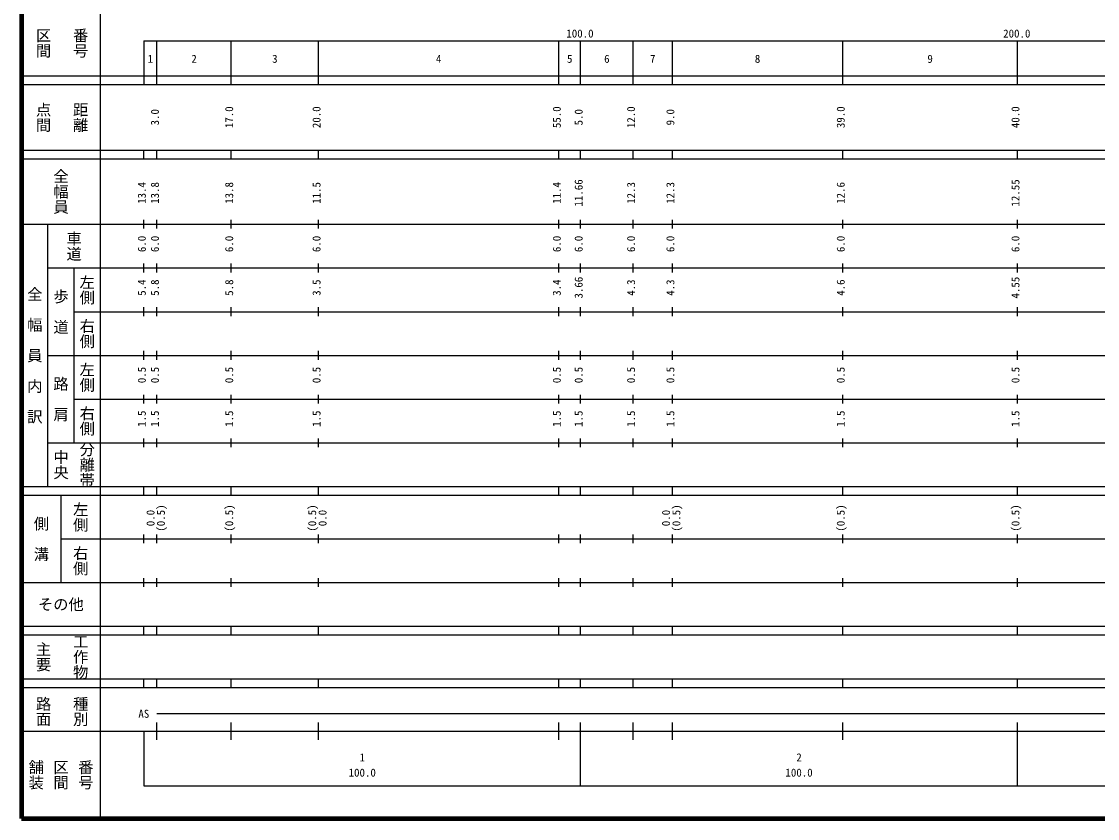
# Model space of a CAD drawing. Units: millimetres on the paper, enlarged 1000 times. Extents: x 40000 to 680000, y 20000 to 380000.
# Drawn here: x 40000 to 286318, y 20000 to 202409 of the extents above; entities that cross this region are included whole.
import ezdxf
from ezdxf.enums import TextEntityAlignment as Align

# ---------------------------------------------------------------- set-up
doc = ezdxf.new("R2010")
doc.units = ezdxf.units.MM
doc.header["$LTSCALE"] = 1000
doc.layers.add('M-TTL', color=2, linetype='Continuous', lineweight=140)
doc.layers.add('M-TTL-BAND', color=7, linetype='Continuous', lineweight=25)
doc.styles.add('@ＭＳ ゴシック', font='')
doc.styles.add('ＭＳ ゴシック', font='')
doc.styles.get('@ＭＳ ゴシック').set_extended_font_data('@MS Gothic')
doc.styles.get('ＭＳ ゴシック').set_extended_font_data('MS Gothic')

msp = doc.modelspace()

# ---------------------------------------------------------------- linework, layer by layer
at = {"layer": 'M-TTL'}
for p, q in [((40000, 380000), (40000, 20000)), ((40000, 20000), (680000, 20000))]:
    msp.add_line(p, q, dxfattribs=at)
at = {"layer": 'M-TTL-BAND'}
for p, q in [((58000, 370000), (58000, 20000)), ((68000, 198000), (579000, 198000)), ((68000, 198000), (68000, 188000)), ((71000, 188000), (71000, 198000)), ((88000, 188000), (88000, 198000)), ((108000, 188000), (108000, 198000)), ((163000, 188000), (163000, 198000)), ((168000, 188000), (168000, 198000)), ((180000, 188000), (180000, 198000)), ((189000, 188000), (189000, 198000)), ((228000, 188000), (228000, 198000)), ((268000, 188000), (268000, 198000)), ((40000, 190000), (579000, 190000)), ((40000, 188000), (579000, 188000)), ((40000, 173000), (579000, 173000)), ((68000, 171000), (68000, 173000)), ((71000, 171000), (71000, 173000)), ((88000, 171000), (88000, 173000)), ((108000, 171000), (108000, 173000)), ((163000, 171000), (163000, 173000)), ((168000, 171000), (168000, 173000)), ((180000, 171000), (180000, 173000)), ((189000, 171000), (189000, 173000)), ((228000, 171000), (228000, 173000)), ((268000, 171000), (268000, 173000)), ((40000, 171000), (579000, 171000)), ((40000, 156000), (579000, 156000)), ((46000, 96000), (46000, 156000)), ((68000, 155000), (68000, 157000)), ((71000, 155000), (71000, 157000)), ((88000, 155000), (88000, 157000)), ((108000, 155000), (108000, 157000)), ((163000, 155000), (163000, 157000)), ((168000, 155000), (168000, 157000)), ((180000, 155000), (180000, 157000)), ((189000, 155000), (189000, 157000)), ((228000, 155000), (228000, 157000)), ((268000, 155000), (268000, 157000)), ((46000, 146000), (579000, 146000)), ((52000, 146000), (52000, 106000)), ((68000, 145000), (68000, 147000)), ((71000, 145000), (71000, 147000)), ((88000, 145000), (88000, 147000)), ((108000, 145000), (108000, 147000)), ((163000, 145000), (163000, 147000)), ((168000, 145000), (168000, 147000)), ((180000, 145000), (180000, 147000)), ((189000, 145000), (189000, 147000)), ((228000, 145000), (228000, 147000)), ((268000, 145000), (268000, 147000)), ((52000, 136000), (579000, 136000)), ((68000, 135000), (68000, 137000)), ((71000, 135000), (71000, 137000)), ((88000, 135000), (88000, 137000)), ((108000, 135000), (108000, 137000)), ((163000, 135000), (163000, 137000)), ((168000, 135000), (168000, 137000)), ((180000, 135000), (180000, 137000)), ((189000, 135000), (189000, 137000)), ((228000, 135000), (228000, 137000)), ((268000, 135000), (268000, 137000)), ((46000, 126000), (579000, 126000)), ((68000, 125000), (68000, 127000)), ((71000, 125000), (71000, 127000)), ((88000, 125000), (88000, 127000)), ((108000, 125000), (108000, 127000)), ((163000, 125000), (163000, 127000)), ((168000, 125000), (168000, 127000)), ((180000, 125000), (180000, 127000)), ((189000, 125000), (189000, 127000)), ((228000, 125000), (228000, 127000)), ((268000, 125000), (268000, 127000)), ((52000, 116000), (579000, 116000)), ((68000, 115000), (68000, 117000)), ((71000, 115000), (71000, 117000)), ((88000, 115000), (88000, 117000)), ((108000, 115000), (108000, 117000)), ((163000, 115000), (163000, 117000)), ((168000, 115000), (168000, 117000)), ((180000, 115000), (180000, 117000)), ((189000, 115000), (189000, 117000)), ((228000, 115000), (228000, 117000)), ((268000, 115000), (268000, 117000)), ((46000, 106000), (579000, 106000)), ((68000, 105000), (68000, 107000)), ((71000, 105000), (71000, 107000)), ((88000, 105000), (88000, 107000)), ((108000, 105000), (108000, 107000)), ((163000, 105000), (163000, 107000)), ((168000, 105000), (168000, 107000)), ((180000, 105000), (180000, 107000)), ((189000, 105000), (189000, 107000)), ((228000, 105000), (228000, 107000)), ((268000, 105000), (268000, 107000)), ((40000, 96000), (579000, 96000)), ((40000, 94000), (579000, 94000)), ((49000, 94000), (49000, 74000)), ((68000, 94000), (68000, 96000)), ((71000, 94000), (71000, 96000)), ((88000, 94000), (88000, 96000)), ((108000, 94000), (108000, 96000)), ((163000, 94000), (163000, 96000)), ((168000, 94000), (168000, 96000)), ((180000, 94000), (180000, 96000)), ((189000, 94000), (189000, 96000)), ((228000, 94000), (228000, 96000)), ((268000, 94000), (268000, 96000)), ((49000, 84000), (579000, 84000)), ((68000, 83000), (68000, 85000)), ((71000, 83000), (71000, 85000)), ((88000, 83000), (88000, 85000)), ((108000, 83000), (108000, 85000)), ((163000, 83000), (163000, 85000)), ((168000, 83000), (168000, 85000)), ((180000, 83000), (180000, 85000)), ((189000, 83000), (189000, 85000)), ((228000, 83000), (228000, 85000)), ((268000, 83000), (268000, 85000)), ((40000, 74000), (579000, 74000)), ((68000, 73000), (68000, 75000)), ((71000, 73000), (71000, 75000)), ((88000, 73000), (88000, 75000)), ((108000, 73000), (108000, 75000)), ((163000, 73000), (163000, 75000)), ((168000, 73000), (168000, 75000)), ((180000, 73000), (180000, 75000)), ((189000, 73000), (189000, 75000)), ((228000, 73000), (228000, 75000)), ((268000, 73000), (268000, 75000)), ((40000, 64000), (579000, 64000)), ((40000, 62000), (579000, 62000)), ((68000, 62000), (68000, 64000)), ((71000, 62000), (71000, 64000)), ((88000, 62000), (88000, 64000)), ((108000, 62000), (108000, 64000)), ((163000, 62000), (163000, 64000)), ((168000, 62000), (168000, 64000)), ((180000, 62000), (180000, 64000)), ((189000, 62000), (189000, 64000)), ((228000, 62000), (228000, 64000)), ((268000, 62000), (268000, 64000)), ((40000, 52000), (579000, 52000)), ((68000, 50000), (68000, 52000)), ((71000, 50000), (71000, 52000)), ((88000, 50000), (88000, 52000)), ((108000, 50000), (108000, 52000)), ((163000, 50000), (163000, 52000)), ((168000, 50000), (168000, 52000)), ((180000, 50000), (180000, 52000)), ((189000, 50000), (189000, 52000)), ((228000, 50000), (228000, 52000)), ((268000, 50000), (268000, 52000)), ((40000, 50000), (579000, 50000)), ((71000, 44000), (565000, 44000)), ((71000, 38000), (71000, 42000)), ((88000, 38000), (88000, 42000)), ((108000, 38000), (108000, 42000)), ((163000, 38000), (163000, 42000)), ((168000, 27500), (168000, 42000)), ((180000, 38000), (180000, 42000)), ((189000, 38000), (189000, 42000)), ((228000, 38000), (228000, 42000)), ((268000, 27500), (268000, 42000)), ((40000, 40000), (579000, 40000)), ((68000, 40000), (68000, 27500)), ((68000, 27500), (579000, 27500))]:
    msp.add_line(p, q, dxfattribs=at)

# ---------------------------------------------------------------- texts
at = {"layer": 'M-TTL-BAND', "style": '@ＭＳ ゴシック'}
for s, p in [('区間', (45000, 197500)), ('番号', (53500, 197500)), ('点間', (45000, 180500)), ('距離', (53500, 180500)), ('全幅員', (49000, 163500)), ('車道', (52000, 151000)), ('左側', (55000, 141000)), ('全\u3000幅\u3000員\u3000内\u3000訳', (43000, 126000)), ('歩\u3000道', (49000, 136000)), ('右側', (55000, 131000)), ('左側', (55000, 121000)), ('路\u3000肩', (49000, 116000)), ('右側', (55000, 111000)), ('分離帯', (55000, 101000)), ('中央', (49000, 101000)), ('左側', (53500, 89000)), ('側\u3000溝', (44500, 84000)), ('右側', (53500, 79000)), ('工作物', (53500, 57000)), ('主要', (45000, 57000)), ('路面', (45000, 44500)), ('種別', (53500, 44500)), ('舗装', (43333, 30000)), ('区間', (49000, 30000)), ('番号', (54667, 30000))]:
    msp.add_text(s, height=2566, rotation=270, dxfattribs=at).set_placement(p, align=Align.MIDDLE_CENTER)
at = {"layer": 'M-TTL-BAND', "style": 'ＭＳ ゴシック'}
for s, p in [('100.0', (167844, 198195)), ('200.0', (267844, 198195)), ('1', (69500, 192405)), ('2', (79500, 192405)), ('3', (98000, 192405)), ('4', (135500, 192405)), ('5', (165500, 192405)), ('6', (174000, 192405)), ('7', (184500, 192405)), ('8', (208500, 192405)), ('9', (248000, 192405)), ('AS', (68000, 42500)), ('1', (118000, 32523)), ('2', (218000, 32523)), ('100.0', (118000, 29033)), ('100.0', (218000, 29033))]:
    msp.add_text(s, height=1833, dxfattribs=at).set_placement(p, align=Align.BOTTOM_CENTER)
for s, p in [('17.0', (89000, 180500)), ('20.0', (109000, 180500)), ('55.0', (164000, 180500)), ('12.0', (181000, 180500)), ('39.0', (229000, 180500)), ('40.0', (269000, 180500)), ('3.0', (72000, 180500)), ('5.0', (169000, 180500)), ('9.0', (190000, 180500)), ('13.4', (69000, 163174)), ('13.8', (72000, 163174)), ('13.8', (89000, 163174)), ('11.5', (109000, 163174)), ('11.4', (164000, 163174)), ('11.66', (169000, 163174)), ('12.3', (181000, 163174)), ('12.3', (190000, 163174)), ('12.6', (229000, 163174)), ('12.55', (269000, 163174)), ('6.0', (69000, 151500)), ('6.0', (72000, 151500)), ('6.0', (89000, 151500)), ('6.0', (109000, 151500)), ('6.0', (164000, 151500)), ('6.0', (169000, 151500)), ('6.0', (181000, 151500)), ('6.0', (190000, 151500)), ('6.0', (229000, 151500)), ('6.0', (269000, 151500)), ('5.4', (69000, 141500)), ('5.8', (72000, 141500)), ('5.8', (89000, 141500)), ('3.5', (109000, 141500)), ('3.4', (164000, 141500)), ('3.66', (169000, 141500)), ('4.3', (181000, 141500)), ('4.3', (190000, 141500)), ('4.6', (229000, 141500)), ('4.55', (269000, 141500)), ('0.5', (69000, 121500)), ('0.5', (72000, 121500)), ('0.5', (89000, 121500)), ('0.5', (109000, 121500)), ('0.5', (164000, 121500)), ('0.5', (169000, 121500)), ('0.5', (181000, 121500)), ('0.5', (190000, 121500)), ('0.5', (229000, 121500)), ('0.5', (269000, 121500)), ('1.5', (69000, 111500)), ('1.5', (72000, 111500)), ('1.5', (89000, 111500)), ('1.5', (109000, 111500)), ('1.5', (164000, 111500)), ('1.5', (169000, 111500)), ('1.5', (181000, 111500)), ('1.5', (190000, 111500)), ('1.5', (229000, 111500)), ('1.5', (269000, 111500)), ('(0.5)', (73370, 88764)), ('(0.5)', (89000, 88764)), ('(0.5)', (108000, 88764)), ('(0.5)', (191370, 88764)), ('(0.5)', (229000, 88764)), ('(0.5)', (269000, 88764)), ('0.0', (71000, 88764)), ('0.0', (110370, 88764)), ('0.0', (189000, 88764))]:
    msp.add_text(s, height=1833, rotation=90, dxfattribs=at).set_placement(p, align=Align.BOTTOM_CENTER)
msp.add_text('その他', height=2566, dxfattribs=at).set_placement((49000, 69000), align=Align.MIDDLE_CENTER)

doc.saveas('drawing.dxf')
